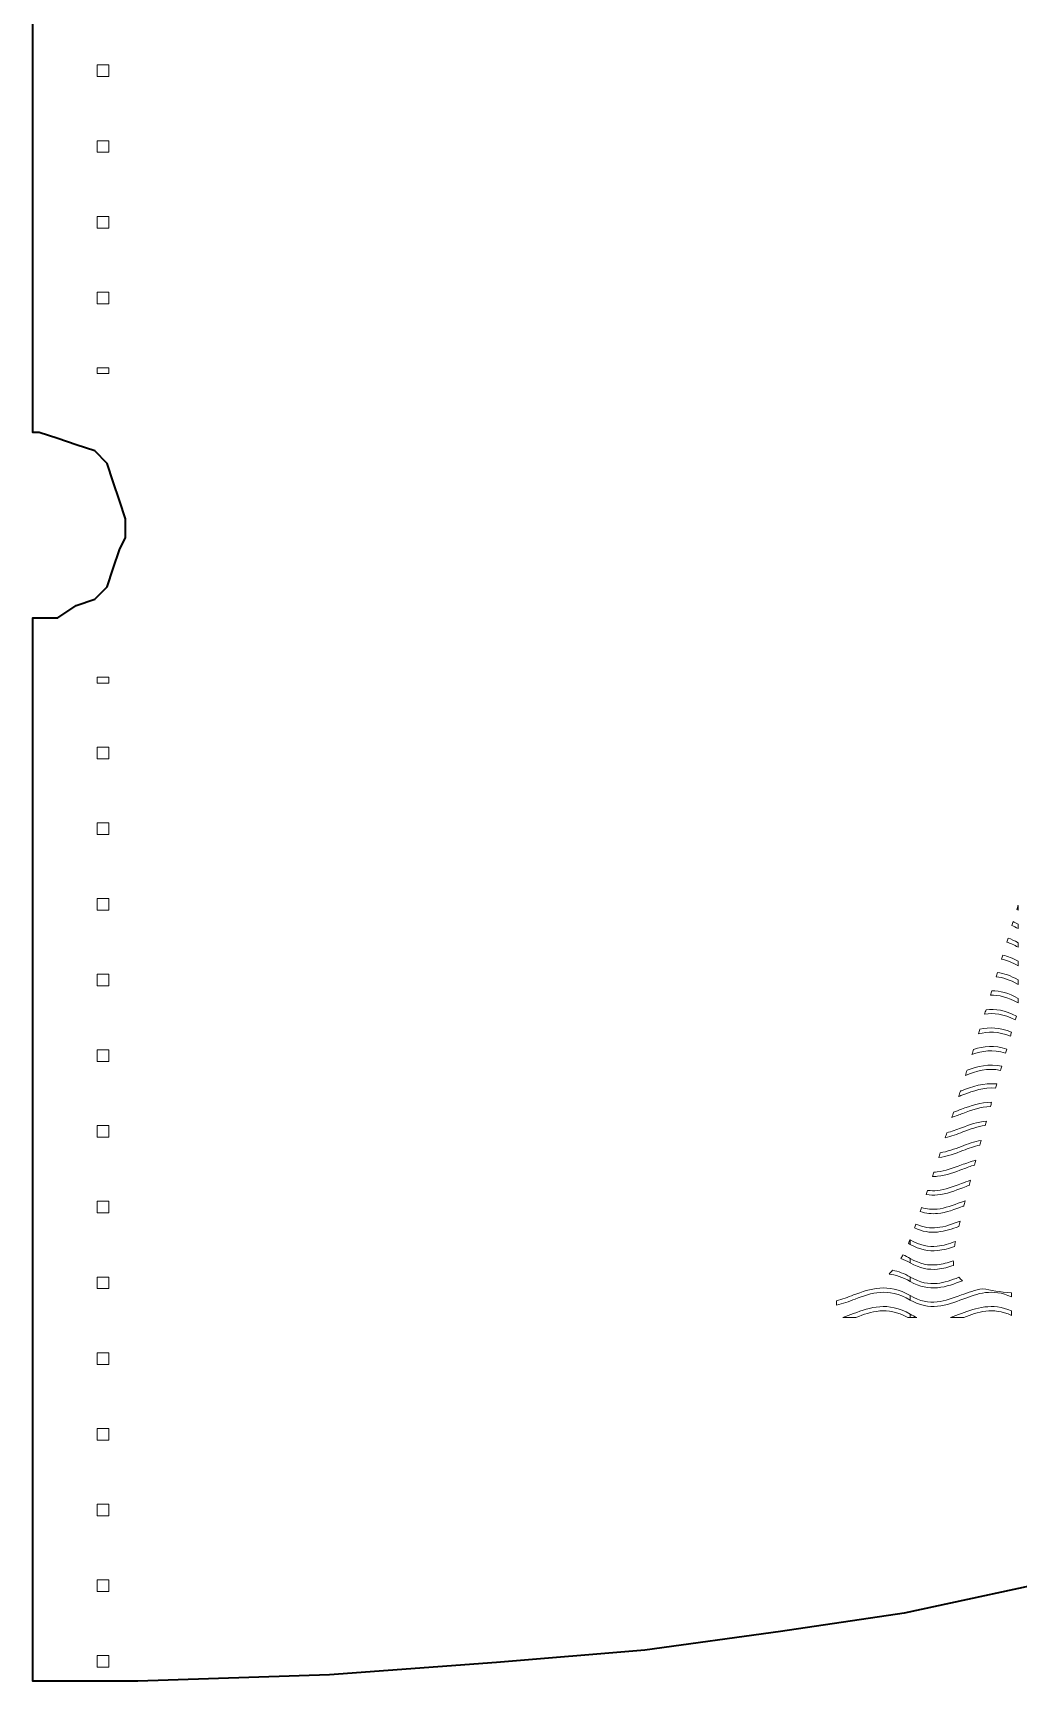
# Model space of a CAD drawing. Header units: inches. Extents: x -34 to 197, y 103 to 243.
# Drawn here: x -33.5 to 8.6, y 103.4 to 173.9 of the extents above; entities that cross this region are included whole.
import ezdxf

# ---------------------------------------------------------------- set-up
doc = ezdxf.new("R2010")
doc.units = ezdxf.units.IN
doc.header["$MEASUREMENT"] = 0
doc.layers.add('Outer Wallet', color=7, linetype='Continuous', true_color=0xffffff)

# ---------------------------------------------------------------- blocks, each defined once
blk = doc.blocks.new('block 2')
at = {"layer": 'Outer Wallet', "color": 1, "lineweight": 9, "true_color": 0xff0000}
for points in [[(-30.299, 172.054), (-30.799, 172.054), (-30.799, 172.553), (-30.299, 172.553), (-30.299, 172.054)], [(-30.299, 168.814), (-30.799, 168.814), (-30.799, 169.313), (-30.299, 169.313), (-30.299, 168.814)], [(-30.299, 165.574), (-30.799, 165.574), (-30.799, 166.073), (-30.299, 166.073), (-30.299, 165.574)], [(-30.299, 162.334), (-30.799, 162.334), (-30.799, 162.833), (-30.299, 162.833), (-30.299, 162.334)], [(-30.299, 159.343), (-30.799, 159.343), (-30.799, 159.593), (-30.299, 159.593), (-30.299, 159.343)], [(-30.299, 146.093), (-30.799, 146.093), (-30.799, 146.343), (-30.299, 146.343), (-30.299, 146.093)], [(-30.299, 142.853), (-30.799, 142.853), (-30.799, 143.352), (-30.299, 143.352), (-30.299, 142.853)], [(-30.299, 139.613), (-30.799, 139.613), (-30.799, 140.112), (-30.299, 140.112), (-30.299, 139.613)], [(-30.299, 136.373), (-30.799, 136.373), (-30.799, 136.872), (-30.299, 136.872), (-30.299, 136.373)], [(-30.299, 133.133), (-30.799, 133.133), (-30.799, 133.632), (-30.299, 133.632), (-30.299, 133.133)], [(-30.299, 129.893), (-30.799, 129.893), (-30.799, 130.392), (-30.299, 130.392), (-30.299, 129.893)], [(-30.299, 126.654), (-30.799, 126.654), (-30.799, 127.152), (-30.299, 127.152), (-30.299, 126.654)], [(-30.299, 123.413), (-30.799, 123.413), (-30.799, 123.912), (-30.299, 123.912), (-30.299, 123.413)], [(-30.299, 120.174), (-30.799, 120.174), (-30.799, 120.672), (-30.299, 120.672), (-30.299, 120.174)], [(-30.299, 116.934), (-30.799, 116.934), (-30.799, 117.432), (-30.299, 117.432), (-30.299, 116.934)], [(-30.299, 113.694), (-30.799, 113.694), (-30.799, 114.192), (-30.299, 114.192), (-30.299, 113.694)], [(-30.299, 110.454), (-30.799, 110.454), (-30.799, 110.952), (-30.299, 110.952), (-30.299, 110.454)], [(-30.299, 107.214), (-30.799, 107.214), (-30.799, 107.712), (-30.299, 107.712), (-30.299, 107.214)], [(-30.299, 103.974), (-30.799, 103.974), (-30.799, 104.472), (-30.299, 104.472), (-30.299, 103.974)]]:
    blk.add_lwpolyline(points, dxfattribs=at)

msp = doc.modelspace()

# ---------------------------------------------------------------- linework, layer by layer
at = {"layer": 'Outer Wallet', "color": 1, "lineweight": 35, "true_color": 0xff0000}
msp.add_lwpolyline([(11.166, 107.876), (3.758, 106.289), (-1.534, 105.495), (-7.355, 104.701), (-13.705, 104.172), (-20.849, 103.643), (-29.051, 103.378), (-33.549, 103.378), (-33.549, 148.887), (-33.284, 148.887), (-32.49, 148.887), (-31.697, 149.416), (-30.903, 149.681), (-30.374, 150.21), (-30.109, 151.003), (-29.845, 151.797), (-29.58, 152.326), (-29.58, 153.12), (-29.845, 153.914), (-30.109, 154.708), (-30.374, 155.501), (-30.903, 156.031), (-31.697, 156.295), (-32.49, 156.56), (-33.284, 156.824), (-33.549, 156.824), (-33.549, 243.343)], dxfattribs=at)
at = {"layer": 'Outer Wallet', "color": 7, "lineweight": 9, "true_color": 0xffffff}
for points, knots in [([(8.631, 136.379), (8.631, 136.379), (8.631, 136.574), (8.631, 136.574), (8.63, 136.574), (8.629, 136.575), (8.628, 136.576), (8.611, 136.519), (8.594, 136.463), (8.577, 136.407), (8.595, 136.397), (8.612, 136.389), (8.631, 136.379)], [0, 0, 0, 0, 1, 1, 1, 2, 2, 2, 3, 3, 3, 4, 4, 4, 4]), ([(8.631, 135.584), (8.631, 135.584), (8.631, 135.779), (8.631, 135.779), (8.56, 135.821), (8.489, 135.856), (8.419, 135.888), (8.402, 135.832), (8.385, 135.774), (8.367, 135.717), (8.453, 135.679), (8.54, 135.636), (8.631, 135.584)], [0, 0, 0, 0, 1, 1, 1, 2, 2, 2, 3, 3, 3, 4, 4, 4, 4]), ([(8.631, 134.788), (8.631, 134.788), (8.631, 134.984), (8.631, 134.984), (8.484, 135.069), (8.342, 135.132), (8.204, 135.182), (8.187, 135.125), (8.169, 135.066), (8.152, 135.01), (8.303, 134.957), (8.462, 134.886), (8.631, 134.788)], [0, 0, 0, 0, 1, 1, 1, 2, 2, 2, 3, 3, 3, 4, 4, 4, 4]), ([(8.631, 133.993), (8.631, 133.993), (8.631, 134.189), (8.631, 134.189), (8.404, 134.32), (8.188, 134.404), (7.982, 134.454), (7.964, 134.396), (7.946, 134.338), (7.928, 134.28), (8.145, 134.23), (8.378, 134.139), (8.631, 133.993)], [0, 0, 0, 0, 1, 1, 1, 2, 2, 2, 3, 3, 3, 4, 4, 4, 4]), ([(8.631, 133.199), (8.631, 133.199), (8.631, 133.394), (8.631, 133.394), (8.318, 133.574), (8.026, 133.667), (7.75, 133.702), (7.732, 133.642), (7.714, 133.583), (7.696, 133.524), (7.979, 133.493), (8.285, 133.398), (8.631, 133.199)], [0, 0, 0, 0, 1, 1, 1, 2, 2, 2, 3, 3, 3, 4, 4, 4, 4]), ([(8.631, 132.404), (8.631, 132.404), (8.631, 132.599), (8.631, 132.599), (8.226, 132.833), (7.856, 132.919), (7.51, 132.923), (7.491, 132.861), (7.472, 132.801), (7.453, 132.741), (7.802, 132.747), (8.184, 132.661), (8.631, 132.404)], [0, 0, 0, 0, 1, 1, 1, 2, 2, 2, 3, 3, 3, 4, 4, 4, 4]), ([(8.509, 131.674), (8.525, 131.73), (8.542, 131.786), (8.559, 131.843), (8.083, 132.099), (7.655, 132.157), (7.26, 132.116), (7.24, 132.052), (7.22, 131.989), (7.2, 131.926), (7.586, 131.981), (8.007, 131.935), (8.509, 131.674)], [0, 0, 0, 0, 1, 1, 1, 2, 2, 2, 3, 3, 3, 4, 4, 4, 4]), ([(8.304, 130.976), (8.32, 131.033), (8.337, 131.09), (8.354, 131.148), (7.856, 131.363), (7.411, 131.366), (6.999, 131.281), (6.978, 131.214), (6.956, 131.144), (6.935, 131.078), (7.344, 131.181), (7.779, 131.198), (8.304, 130.976)], [0, 0, 0, 0, 1, 1, 1, 2, 2, 2, 3, 3, 3, 4, 4, 4, 4]), ([(8.096, 130.259), (8.113, 130.317), (8.129, 130.375), (8.146, 130.432), (7.623, 130.603), (7.159, 130.544), (6.728, 130.418), (6.705, 130.345), (6.682, 130.273), (6.659, 130.201), (7.096, 130.347), (7.547, 130.434), (8.096, 130.259)], [0, 0, 0, 0, 1, 1, 1, 2, 2, 2, 3, 3, 3, 4, 4, 4, 4]), ([(7.884, 129.519), (7.901, 129.577), (7.918, 129.637), (7.935, 129.696), (7.385, 129.816), (6.9, 129.692), (6.447, 129.532), (6.423, 129.456), (6.399, 129.379), (6.375, 129.304), (6.847, 129.481), (7.315, 129.637), (7.884, 129.519)], [0, 0, 0, 0, 1, 1, 1, 2, 2, 2, 3, 3, 3, 4, 4, 4, 4]), ([(7.669, 128.757), (7.686, 128.816), (7.702, 128.875), (7.719, 128.935), (7.161, 128.997), (6.669, 128.822), (6.205, 128.648), (6.19, 128.642), (6.175, 128.637), (6.16, 128.631), (6.135, 128.554), (6.11, 128.477), (6.086, 128.401), (6.148, 128.424), (6.21, 128.447), (6.272, 128.471), (6.719, 128.638), (7.155, 128.806), (7.669, 128.757)], [0, 0, 0, 0, 1, 1, 1, 2, 2, 2, 3, 3, 3, 4, 4, 4, 5, 5, 5, 6, 6, 6, 6]), ([(7.449, 127.97), (7.466, 128.031), (7.483, 128.092), (7.5, 128.153), (7.031, 128.156), (6.607, 128.004), (6.205, 127.853), (6.092, 127.811), (5.981, 127.77), (5.87, 127.731), (5.845, 127.655), (5.821, 127.581), (5.797, 127.506), (5.958, 127.558), (6.115, 127.617), (6.272, 127.675), (6.654, 127.819), (7.028, 127.962), (7.449, 127.97)], [0, 0, 0, 0, 1, 1, 1, 2, 2, 2, 3, 3, 3, 4, 4, 4, 5, 5, 5, 6, 6, 6, 6]), ([(7.225, 127.159), (7.243, 127.222), (7.26, 127.284), (7.277, 127.348), (6.895, 127.312), (6.542, 127.184), (6.205, 127.058), (5.995, 126.979), (5.789, 126.903), (5.582, 126.845), (5.558, 126.773), (5.535, 126.702), (5.512, 126.631), (5.774, 126.693), (6.024, 126.788), (6.272, 126.881), (6.585, 126.998), (6.893, 127.115), (7.225, 127.159)], [0, 0, 0, 0, 1, 1, 1, 2, 2, 2, 3, 3, 3, 4, 4, 4, 5, 5, 5, 6, 6, 6, 6]), ([(6.998, 126.322), (7.016, 126.388), (7.034, 126.455), (7.052, 126.521), (6.755, 126.466), (6.475, 126.364), (6.205, 126.263), (5.9, 126.149), (5.604, 126.039), (5.3, 125.988), (5.278, 125.92), (5.255, 125.853), (5.233, 125.786), (5.6, 125.831), (5.938, 125.96), (6.272, 126.085), (6.512, 126.176), (6.75, 126.265), (6.998, 126.322)], [0, 0, 0, 0, 1, 1, 1, 2, 2, 2, 3, 3, 3, 4, 4, 4, 5, 5, 5, 6, 6, 6, 6]), ([(5.183, 124.984), (5.57, 125.022), (5.922, 125.159), (6.272, 125.291), (6.437, 125.352), (6.601, 125.414), (6.768, 125.466), (6.787, 125.534), (6.805, 125.604), (6.824, 125.674), (6.61, 125.618), (6.405, 125.543), (6.205, 125.468), (5.854, 125.336), (5.517, 125.206), (5.164, 125.171), (5.118, 125.166), (5.072, 125.163), (5.025, 125.162), (5.004, 125.099), (4.982, 125.036), (4.962, 124.976), (5.036, 124.975), (5.109, 124.976), (5.183, 124.984)], [0, 0, 0, 0, 1, 1, 1, 2, 2, 2, 3, 3, 3, 4, 4, 4, 5, 5, 5, 6, 6, 6, 7, 7, 7, 8, 8, 8, 8]), ([(5.183, 124.189), (5.57, 124.227), (5.922, 124.364), (6.272, 124.495), (6.361, 124.529), (6.45, 124.563), (6.539, 124.594), (6.558, 124.666), (6.577, 124.738), (6.596, 124.812), (6.463, 124.769), (6.333, 124.721), (6.205, 124.673), (5.854, 124.542), (5.517, 124.41), (5.164, 124.375), (5.032, 124.363), (4.898, 124.363), (4.76, 124.381), (4.739, 124.32), (4.719, 124.263), (4.699, 124.205), (4.861, 124.178), (5.021, 124.172), (5.183, 124.189)], [0, 0, 0, 0, 1, 1, 1, 2, 2, 2, 3, 3, 3, 4, 4, 4, 5, 5, 5, 6, 6, 6, 7, 7, 7, 8, 8, 8, 8]), ([(5.183, 123.393), (5.57, 123.432), (5.922, 123.569), (6.272, 123.7), (6.286, 123.706), (6.299, 123.711), (6.312, 123.716), (6.331, 123.789), (6.35, 123.862), (6.369, 123.939), (6.314, 123.918), (6.259, 123.898), (6.205, 123.878), (5.854, 123.746), (5.517, 123.616), (5.164, 123.58), (4.952, 123.559), (4.734, 123.573), (4.502, 123.641), (4.481, 123.582), (4.462, 123.526), (4.442, 123.472), (4.692, 123.392), (4.935, 123.369), (5.183, 123.393)], [0, 0, 0, 0, 1, 1, 1, 2, 2, 2, 3, 3, 3, 4, 4, 4, 5, 5, 5, 6, 6, 6, 7, 7, 7, 8, 8, 8, 8]), ([(5.183, 122.599), (5.505, 122.631), (5.803, 122.731), (6.095, 122.839), (6.112, 122.91), (6.13, 122.985), (6.149, 123.062), (5.819, 122.938), (5.498, 122.819), (5.164, 122.786), (4.879, 122.757), (4.584, 122.792), (4.256, 122.937), (4.236, 122.881), (4.216, 122.826), (4.197, 122.773), (4.536, 122.617), (4.854, 122.566), (5.183, 122.599)], [0, 0, 0, 0, 1, 1, 1, 2, 2, 2, 3, 3, 3, 4, 4, 4, 5, 5, 5, 6, 6, 6, 6]), ([(4.017, 122.068), (4.017, 122.068), (4.017, 122.264), (4.017, 122.264), (4.013, 122.266), (4.008, 122.269), (4.003, 122.271), (3.981, 122.217), (3.959, 122.163), (3.937, 122.111), (3.963, 122.097), (3.989, 122.084), (4.017, 122.068)], [0, 0, 0, 0, 1, 1, 1, 2, 2, 2, 3, 3, 3, 4, 4, 4, 4]), ([(4.017, 122.068), (4.426, 121.84), (4.797, 121.766), (5.183, 121.804), (5.438, 121.829), (5.679, 121.899), (5.913, 121.98), (5.925, 122.049), (5.937, 122.12), (5.952, 122.194), (5.689, 122.099), (5.431, 122.017), (5.164, 121.991), (4.812, 121.955), (4.443, 122.014), (4.017, 122.263), (4.017, 122.263), (4.017, 122.068), (4.017, 122.068)], [0, 0, 0, 0, 1, 1, 1, 2, 2, 2, 3, 3, 3, 4, 4, 4, 5, 5, 5, 6, 6, 6, 6]), ([(4.017, 121.273), (4.017, 121.273), (4.017, 121.469), (4.017, 121.469), (3.911, 121.53), (3.807, 121.581), (3.705, 121.623), (3.676, 121.568), (3.647, 121.516), (3.618, 121.465), (3.746, 121.416), (3.878, 121.354), (4.017, 121.273)], [0, 0, 0, 0, 1, 1, 1, 2, 2, 2, 3, 3, 3, 4, 4, 4, 4]), ([(4.017, 121.273), (4.426, 121.045), (4.797, 120.97), (5.183, 121.009), (5.424, 121.032), (5.652, 121.097), (5.874, 121.172), (5.865, 121.234), (5.86, 121.299), (5.859, 121.367), (5.628, 121.286), (5.4, 121.219), (5.164, 121.195), (4.812, 121.161), (4.443, 121.219), (4.017, 121.468), (4.017, 121.468), (4.017, 121.273), (4.017, 121.273)], [0, 0, 0, 0, 1, 1, 1, 2, 2, 2, 3, 3, 3, 4, 4, 4, 5, 5, 5, 6, 6, 6, 6]), ([(4.017, 120.478), (4.017, 120.478), (4.017, 120.674), (4.017, 120.674), (3.751, 120.828), (3.501, 120.916), (3.262, 120.961), (3.212, 120.905), (3.161, 120.851), (3.108, 120.801), (3.383, 120.767), (3.682, 120.672), (4.017, 120.478)], [0, 0, 0, 0, 1, 1, 1, 2, 2, 2, 3, 3, 3, 4, 4, 4, 4]), ([(4.017, 120.477), (4.426, 120.25), (4.797, 120.176), (5.183, 120.214), (5.564, 120.251), (5.912, 120.385), (6.256, 120.515), (6.196, 120.559), (6.144, 120.607), (6.099, 120.659), (5.786, 120.541), (5.481, 120.432), (5.164, 120.4), (4.812, 120.366), (4.443, 120.424), (4.017, 120.673), (4.017, 120.673), (4.017, 120.477), (4.017, 120.477)], [0, 0, 0, 0, 1, 1, 1, 2, 2, 2, 3, 3, 3, 4, 4, 4, 5, 5, 5, 6, 6, 6, 6]), ([(4.017, 119.684), (4.017, 119.684), (4.017, 119.879), (4.017, 119.879), (3.056, 120.433), (2.292, 120.166), (1.591, 119.903), (1.343, 119.811), (1.102, 119.719), (0.857, 119.66), (0.857, 119.66), (0.857, 119.465), (0.857, 119.465), (1.134, 119.527), (1.397, 119.628), (1.658, 119.726), (2.357, 119.988), (3.028, 120.253), (4.017, 119.684)], [0, 0, 0, 0, 1, 1, 1, 2, 2, 2, 3, 3, 3, 4, 4, 4, 5, 5, 5, 6, 6, 6, 6]), ([(4.017, 119.683), (4.426, 119.456), (4.797, 119.381), (5.183, 119.418), (5.57, 119.457), (5.922, 119.594), (6.272, 119.726), (6.904, 119.963), (7.514, 120.2), (8.355, 119.823), (8.355, 119.823), (8.355, 119.99), (8.355, 119.99), (7.857, 120.04), (7.45, 120.098), (7.119, 120.173), (6.797, 120.121), (6.495, 120.012), (6.205, 119.903), (5.854, 119.771), (5.517, 119.64), (5.164, 119.606), (4.812, 119.571), (4.443, 119.629), (4.017, 119.878), (4.017, 119.878), (4.017, 119.683), (4.017, 119.683)], [0, 0, 0, 0, 1, 1, 1, 2, 2, 2, 3, 3, 3, 4, 4, 4, 5, 5, 5, 6, 6, 6, 7, 7, 7, 8, 8, 8, 9, 9, 9, 9]), ([(4.017, 119.084), (3.056, 119.639), (2.292, 119.371), (1.591, 119.108), (1.435, 119.049), (1.281, 118.992), (1.127, 118.942), (1.127, 118.942), (1.689, 118.942), (1.689, 118.942), (2.353, 119.191), (2.997, 119.429), (3.916, 118.942), (3.916, 118.942), (4.017, 118.942), (4.017, 118.942), (4.017, 118.942), (4.017, 119.084), (4.017, 119.084)], [0, 0, 0, 0, 1, 1, 1, 2, 2, 2, 3, 3, 3, 4, 4, 4, 5, 5, 5, 6, 6, 6, 6]), ([(6.205, 119.108), (6.049, 119.049), (5.895, 118.992), (5.741, 118.942), (5.741, 118.942), (6.303, 118.942), (6.303, 118.942), (6.924, 119.175), (7.528, 119.398), (8.355, 119.028), (8.355, 119.028), (8.355, 119.222), (8.355, 119.222), (7.522, 119.584), (6.837, 119.345), (6.205, 119.108)], [0, 0, 0, 0, 1, 1, 1, 2, 2, 2, 3, 3, 3, 4, 4, 4, 5, 5, 5, 5]), ([(4.017, 119.084), (4.017, 119.084), (4.017, 118.942), (4.017, 118.942), (4.017, 118.942), (4.3, 118.942), (4.3, 118.942), (4.209, 118.98), (4.115, 119.026), (4.017, 119.084)], [0, 0, 0, 0, 1, 1, 1, 2, 2, 2, 3, 3, 3, 3])]:
    msp.add_open_spline(points, degree=3, knots=knots, dxfattribs=at)

# ---------------------------------------------------------------- block references
at = {"layer": 'Outer Wallet'}
msp.add_blockref('block 2', (0, 0), dxfattribs=at)

doc.saveas('drawing.dxf')
